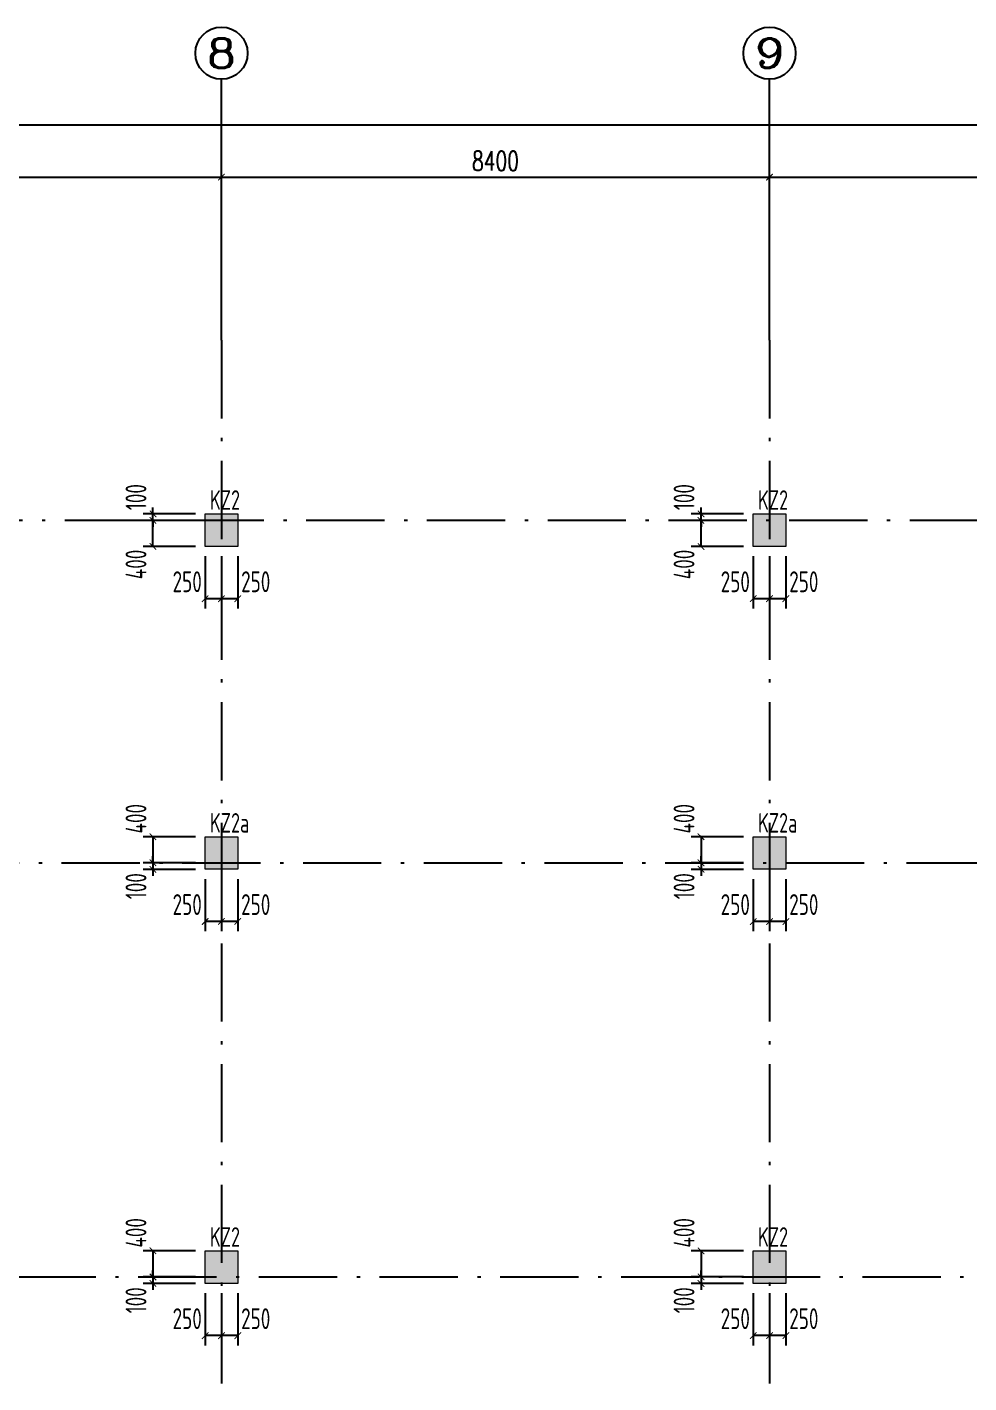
# Model space of a CAD drawing. Extents: x 169490 to 7584583, y -2399407 to 1374371.
# Drawn here: x 510778 to 525211, y 735157 to 755946 of the extents above; entities that cross this region are included whole.
import ezdxf
from ezdxf.enums import TextEntityAlignment as Align

# ---------------------------------------------------------------- set-up
doc = ezdxf.new("R2010")
doc.units = 0
doc.header["$LTSCALE"] = 100
doc.linetypes.add('D3轴线点划线', pattern=[18.5, 12, -3, 0.5, -3])
doc.layers.get('0').update_dxf_attribs({"linetype": 'CONTINUOUS'})
doc.layers.get('DEFPOINTS').update_dxf_attribs({"linetype": 'CONTINUOUS'})
for name, color, linetype in [('AXIS', 3, 'CONTINUOUS'), ('AXIS_TEXT', 4, 'CONTINUOUS'), ('C-AXIS(轴号)', 3, 'CONTINUOUS'), ('C-AXIS-T(字)', 7, 'CONTINUOUS'), ('C-DOTE', 8, 'D3轴线点划线'), ('S-COLU-DIM', 151, 'CONTINUOUS'), ('S-COLU-HATCH', 251, 'CONTINUOUS'), ('S-COLU-TEXT', 7, 'CONTINUOUS')]:
    doc.layers.add(name, color=color, linetype=linetype)
doc.layers.add('S-COLU-LINE1', color=6, linetype='CONTINUOUS', lineweight=18)
doc.styles.add('_TCH_AXIS', font='COMPLEX', dxfattribs={"bigfont": 'GBCBIG'})
doc.styles.add('_TCH_DIM_T3', font='SIMPLEX.shx', dxfattribs={"width": 0.705882, "bigfont": 'GBCBIG.shx'})
doc.styles.add('COMPLEX', font='COMPLEX')
doc.styles.add('TSSD_Dimension', font='Tssdeng.shx', dxfattribs={"width": 0.7, "bigfont": 'tssdchn.shx'})
doc.dimstyles.new('_TCH_ARCH&&100', dxfattribs={"dimtxt": 297.5, "dimasz": 100, "dimexe": 250, "dimexo": 300, "dimgap": 100, "dimtad": 1, "dimdec": 0, "dimzin": 0, "dimdsep": 46, "dimtxsty": '_TCH_DIM_T3', "dimblk": 'ARCHTICK', "dimcen": 0.09, "dimclrt": 7, "dimazin": 2, "dimtfac": 1, "dimtdec": 0, "dimtix": 1, "dimtmove": 2, "dimatfit": 3, "dimfxl": 1, "dimtolj": 1, "dimtzin": 0, "dimarcsym": 0})
doc.dimstyles.new('TSSD_100_100$0', dxfattribs={"dimtxt": 320, "dimasz": 100, "dimexe": 150, "dimexo": 150, "dimgap": 100, "dimtad": 1, "dimdec": 0, "dimzin": 0, "dimdsep": 46, "dimtxsty": 'TSSD_Dimension', "dimblk": 'ARCHTICK', "dimcen": 0, "dimclrt": 7, "dimadec": 1, "dimazin": 0, "dimtfac": 1, "dimtdec": 0, "dimtix": 1, "dimtmove": 2, "dimatfit": 3, "dimldrblk": '_TSDBK', "dimfxl": 1, "dimtolj": 1, "dimtzin": 0, "dimarcsym": 0})

# ---------------------------------------------------------------- blocks, each defined once
blk = doc.blocks.new('_ARCHTICK')
at = {"const_width": 0.15}
blk.add_lwpolyline([(-0.5, -0.5), (0.5, 0.5)], dxfattribs=at)
blk = doc.blocks.new('*D1629')
at = {"layer": 'AXIS', "color": 0, "lineweight": -2, "transparency": 16777216}
for p, q in [((466556, 751446), (466556, 754696)), ((538456, 751446), (538456, 754696)), ((466556, 754446), (538456, 754446))]:
    blk.add_line(p, q, dxfattribs=at)
at = {"layer": 'DEFPOINTS', "color": 0, "transparency": 16777216}
for p in [(538456, 754446), (466556, 751146), (538456, 751146)]:
    blk.add_point(p, dxfattribs=at)
at = {"layer": 'AXIS', "color": 0, "lineweight": -2, "transparency": 16777216, "xscale": 100, "yscale": 100, "zscale": 100, "rotation": 180}
blk.add_blockref('_ARCHTICK', (466556, 754446), dxfattribs=at)
at = {"layer": 'AXIS', "color": 0, "lineweight": -2, "transparency": 16777216, "xscale": 100, "yscale": 100, "zscale": 100}
blk.add_blockref('_ARCHTICK', (538456, 754446), dxfattribs=at)
at = {"layer": 'AXIS', "color": 7, "transparency": 16777216, "insert": (502506, 754695), "char_height": 297.5, "attachment_point": 5, "style": '_TCH_DIM_T3'}
blk.add_mtext('\\A1;71900', dxfattribs=at)
blk = doc.blocks.new('*D1637')
at = {"layer": 'AXIS', "color": 0, "lineweight": -2, "transparency": 16777216}
for p, q in [((505956, 751446), (505956, 753896)), ((513756, 751446), (513756, 753896)), ((505956, 753646), (513756, 753646))]:
    blk.add_line(p, q, dxfattribs=at)
at = {"layer": 'DEFPOINTS', "color": 0, "transparency": 16777216}
for p in [(513756, 753646), (505956, 751146), (513756, 751146)]:
    blk.add_point(p, dxfattribs=at)
at = {"layer": 'AXIS', "color": 0, "lineweight": -2, "transparency": 16777216, "xscale": 100, "yscale": 100, "zscale": 100, "rotation": 180}
blk.add_blockref('_ARCHTICK', (505956, 753646), dxfattribs=at)
at = {"layer": 'AXIS', "color": 0, "lineweight": -2, "transparency": 16777216, "xscale": 100, "yscale": 100, "zscale": 100}
blk.add_blockref('_ARCHTICK', (513756, 753646), dxfattribs=at)
at = {"layer": 'AXIS', "color": 7, "transparency": 16777216, "insert": (509856, 753895), "char_height": 297.5, "attachment_point": 5, "style": '_TCH_DIM_T3'}
blk.add_mtext('\\A1;7800', dxfattribs=at)
blk = doc.blocks.new('*D1638')
at = {"layer": 'AXIS', "color": 0, "lineweight": -2, "transparency": 16777216}
for p, q in [((513756, 751446), (513756, 753896)), ((522156, 751446), (522156, 753896)), ((513756, 753646), (522156, 753646))]:
    blk.add_line(p, q, dxfattribs=at)
at = {"layer": 'DEFPOINTS', "color": 0, "transparency": 16777216}
for p in [(522156, 753646), (513756, 751146), (522156, 751146)]:
    blk.add_point(p, dxfattribs=at)
at = {"layer": 'AXIS', "color": 0, "lineweight": -2, "transparency": 16777216, "xscale": 100, "yscale": 100, "zscale": 100, "rotation": 180}
blk.add_blockref('_ARCHTICK', (513756, 753646), dxfattribs=at)
at = {"layer": 'AXIS', "color": 0, "lineweight": -2, "transparency": 16777216, "xscale": 100, "yscale": 100, "zscale": 100}
blk.add_blockref('_ARCHTICK', (522156, 753646), dxfattribs=at)
at = {"layer": 'AXIS', "color": 7, "transparency": 16777216, "insert": (517956, 753895), "char_height": 297.5, "attachment_point": 5, "style": '_TCH_DIM_T3'}
blk.add_mtext('\\A1;8400', dxfattribs=at)
blk = doc.blocks.new('*D1639')
at = {"layer": 'AXIS', "color": 0, "lineweight": -2, "transparency": 16777216}
for p, q in [((522156, 751446), (522156, 753896)), ((530756, 751446), (530756, 753896)), ((522156, 753646), (530756, 753646))]:
    blk.add_line(p, q, dxfattribs=at)
at = {"layer": 'DEFPOINTS', "color": 0, "transparency": 16777216}
for p in [(530756, 753646), (522156, 751146), (530756, 751146)]:
    blk.add_point(p, dxfattribs=at)
at = {"layer": 'AXIS', "color": 0, "lineweight": -2, "transparency": 16777216, "xscale": 100, "yscale": 100, "zscale": 100, "rotation": 180}
blk.add_blockref('_ARCHTICK', (522156, 753646), dxfattribs=at)
at = {"layer": 'AXIS', "color": 0, "lineweight": -2, "transparency": 16777216, "xscale": 100, "yscale": 100, "zscale": 100}
blk.add_blockref('_ARCHTICK', (530756, 753646), dxfattribs=at)
at = {"layer": 'AXIS', "color": 7, "transparency": 16777216, "insert": (526456, 753895), "char_height": 297.5, "attachment_point": 5, "style": '_TCH_DIM_T3'}
blk.add_mtext('\\A1;8600', dxfattribs=at)
blk = doc.blocks.new('_AXISO')
blk.add_circle((0, 0), 0.5)
at = {"layer": 'AXIS_TEXT', "style": 'COMPLEX', "width": 1.041667}
blk.add_attdef('A', text='', height=0.56, dxfattribs=at).set_placement((-0.25, -0.28), (0.25, -0.28), align=Align.FIT)
blk = doc.blocks.new('*D3840')
at = {"layer": 'DEFPOINTS', "color": 0, "ltscale": 10, "transparency": 16777216}
for p in [(513756, 747982), (514006, 747982), (513756, 747182)]:
    blk.add_point(p, dxfattribs=at)
at = {"layer": 'S-COLU-DIM', "color": 0, "lineweight": -2, "ltscale": 10, "transparency": 16777216}
for p, q in [((513756, 747832), (513756, 747032)), ((514006, 747832), (514006, 747032)), ((514006, 747182), (513756, 747182))]:
    blk.add_line(p, q, dxfattribs=at)
at = {"layer": 'S-COLU-DIM', "color": 0, "lineweight": -2, "ltscale": 10, "transparency": 16777216, "xscale": 100, "yscale": 100, "zscale": 100, "rotation": 180}
blk.add_blockref('_ARCHTICK', (513756, 747182), dxfattribs=at)
at = {"layer": 'S-COLU-DIM', "color": 0, "lineweight": -2, "ltscale": 10, "transparency": 16777216, "xscale": 100, "yscale": 100, "zscale": 100}
blk.add_blockref('_ARCHTICK', (514006, 747182), dxfattribs=at)
at = {"layer": 'S-COLU-DIM', "color": 7, "ltscale": 10, "transparency": 16777216, "insert": (514281, 747442), "char_height": 320, "attachment_point": 5, "style": 'TSSD_Dimension'}
blk.add_mtext('\\A1;250', dxfattribs=at)
blk = doc.blocks.new('_TSDBK')
blk.add_line((-1, 0), (0, 0))
at = {"const_width": 0.5}
blk.add_lwpolyline([(-0.7, -0.7), (0.7, 0.7)], dxfattribs=at)
blk = doc.blocks.new('*D3841')
at = {"layer": 'DEFPOINTS', "color": 0, "ltscale": 10, "transparency": 16777216}
for p in [(513506, 747982), (513756, 747982), (513506, 747182)]:
    blk.add_point(p, dxfattribs=at)
at = {"layer": 'S-COLU-DIM', "color": 0, "lineweight": -2, "ltscale": 10, "transparency": 16777216}
for p, q in [((513506, 747832), (513506, 747032)), ((513756, 747832), (513756, 747032)), ((513756, 747182), (513506, 747182))]:
    blk.add_line(p, q, dxfattribs=at)
at = {"layer": 'S-COLU-DIM', "color": 0, "lineweight": -2, "ltscale": 10, "transparency": 16777216, "xscale": 100, "yscale": 100, "zscale": 100, "rotation": 180}
blk.add_blockref('_ARCHTICK', (513506, 747182), dxfattribs=at)
at = {"layer": 'S-COLU-DIM', "color": 0, "lineweight": -2, "ltscale": 10, "transparency": 16777216, "xscale": 100, "yscale": 100, "zscale": 100}
blk.add_blockref('_ARCHTICK', (513756, 747182), dxfattribs=at)
at = {"layer": 'S-COLU-DIM', "color": 7, "ltscale": 10, "transparency": 16777216, "insert": (513231, 747442), "char_height": 320, "attachment_point": 5, "style": 'TSSD_Dimension'}
blk.add_mtext('\\A1;250', dxfattribs=at)
blk = doc.blocks.new('*D3842')
at = {"layer": 'DEFPOINTS', "color": 0, "ltscale": 10, "transparency": 16777216}
for p in [(512706, 748382), (513506, 748382), (513506, 747982)]:
    blk.add_point(p, dxfattribs=at)
at = {"layer": 'S-COLU-DIM', "color": 0, "lineweight": -2, "ltscale": 10, "transparency": 16777216}
for p, q in [((513356, 748382), (512556, 748382)), ((512706, 747982), (512706, 748382)), ((513356, 747982), (512556, 747982))]:
    blk.add_line(p, q, dxfattribs=at)
at = {"layer": 'S-COLU-DIM', "color": 0, "lineweight": -2, "ltscale": 10, "transparency": 16777216, "xscale": 100, "yscale": 100, "zscale": 100}
for p, rotation in [((512706, 748382), 90), ((512706, 747982), 270)]:
    blk.add_blockref('_ARCHTICK', p, dxfattribs=dict(at, rotation=rotation))
at = {"layer": 'S-COLU-DIM', "color": 7, "ltscale": 10, "transparency": 16777216, "insert": (512446, 747707), "char_height": 320, "attachment_point": 5, "rotation": 90, "style": 'TSSD_Dimension'}
blk.add_mtext('\\A1;400', dxfattribs=at)
blk = doc.blocks.new('*D3843')
at = {"layer": 'DEFPOINTS', "color": 0, "ltscale": 10, "transparency": 16777216}
for p in [(512706, 748482), (513506, 748482), (513506, 748382)]:
    blk.add_point(p, dxfattribs=at)
at = {"layer": 'S-COLU-DIM', "color": 0, "lineweight": -2, "ltscale": 10, "transparency": 16777216}
for p, q in [((513356, 748482), (512556, 748482)), ((512706, 748482), (512706, 748582)), ((512706, 748382), (512706, 748482)), ((513356, 748382), (512556, 748382)), ((512706, 748382), (512706, 748282))]:
    blk.add_line(p, q, dxfattribs=at)
at = {"layer": 'S-COLU-DIM', "color": 0, "lineweight": -2, "ltscale": 10, "transparency": 16777216, "xscale": 100, "yscale": 100, "zscale": 100}
for p, rotation in [((512706, 748482), 270), ((512706, 748382), 90)]:
    blk.add_blockref('_ARCHTICK', p, dxfattribs=dict(at, rotation=rotation))
at = {"layer": 'S-COLU-DIM', "color": 7, "ltscale": 10, "transparency": 16777216, "insert": (512446, 748740), "char_height": 320, "attachment_point": 5, "rotation": 90, "style": 'TSSD_Dimension'}
blk.add_mtext('\\A1;100', dxfattribs=at)
blk = doc.blocks.new('*D3844')
at = {"layer": 'DEFPOINTS', "color": 0, "ltscale": 10, "transparency": 16777216}
for p in [(513756, 736682), (514006, 736682), (513756, 735882)]:
    blk.add_point(p, dxfattribs=at)
at = {"layer": 'S-COLU-DIM', "color": 0, "lineweight": -2, "ltscale": 10, "transparency": 16777216}
for p, q in [((513756, 736532), (513756, 735732)), ((514006, 736532), (514006, 735732)), ((514006, 735882), (513756, 735882))]:
    blk.add_line(p, q, dxfattribs=at)
at = {"layer": 'S-COLU-DIM', "color": 0, "lineweight": -2, "ltscale": 10, "transparency": 16777216, "xscale": 100, "yscale": 100, "zscale": 100, "rotation": 180}
blk.add_blockref('_ARCHTICK', (513756, 735882), dxfattribs=at)
at = {"layer": 'S-COLU-DIM', "color": 0, "lineweight": -2, "ltscale": 10, "transparency": 16777216, "xscale": 100, "yscale": 100, "zscale": 100}
blk.add_blockref('_ARCHTICK', (514006, 735882), dxfattribs=at)
at = {"layer": 'S-COLU-DIM', "color": 7, "ltscale": 10, "transparency": 16777216, "insert": (514281, 736142), "char_height": 320, "attachment_point": 5, "style": 'TSSD_Dimension'}
blk.add_mtext('\\A1;250', dxfattribs=at)
blk = doc.blocks.new('*D3845')
at = {"layer": 'DEFPOINTS', "color": 0, "ltscale": 10, "transparency": 16777216}
for p in [(513506, 736682), (513756, 736682), (513506, 735882)]:
    blk.add_point(p, dxfattribs=at)
at = {"layer": 'S-COLU-DIM', "color": 0, "lineweight": -2, "ltscale": 10, "transparency": 16777216}
for p, q in [((513506, 736532), (513506, 735732)), ((513756, 736532), (513756, 735732)), ((513756, 735882), (513506, 735882))]:
    blk.add_line(p, q, dxfattribs=at)
at = {"layer": 'S-COLU-DIM', "color": 0, "lineweight": -2, "ltscale": 10, "transparency": 16777216, "xscale": 100, "yscale": 100, "zscale": 100, "rotation": 180}
blk.add_blockref('_ARCHTICK', (513506, 735882), dxfattribs=at)
at = {"layer": 'S-COLU-DIM', "color": 0, "lineweight": -2, "ltscale": 10, "transparency": 16777216, "xscale": 100, "yscale": 100, "zscale": 100}
blk.add_blockref('_ARCHTICK', (513756, 735882), dxfattribs=at)
at = {"layer": 'S-COLU-DIM', "color": 7, "ltscale": 10, "transparency": 16777216, "insert": (513231, 736142), "char_height": 320, "attachment_point": 5, "style": 'TSSD_Dimension'}
blk.add_mtext('\\A1;250', dxfattribs=at)
blk = doc.blocks.new('*D3846')
at = {"layer": 'DEFPOINTS', "color": 0, "ltscale": 10, "transparency": 16777216}
for p in [(513506, 737182), (512706, 736782), (513506, 736782)]:
    blk.add_point(p, dxfattribs=at)
at = {"layer": 'S-COLU-DIM', "color": 0, "lineweight": -2, "ltscale": 10, "transparency": 16777216}
for p, q in [((513356, 737182), (512556, 737182)), ((512706, 737182), (512706, 736782)), ((513356, 736782), (512556, 736782))]:
    blk.add_line(p, q, dxfattribs=at)
at = {"layer": 'S-COLU-DIM', "color": 0, "lineweight": -2, "ltscale": 10, "transparency": 16777216, "xscale": 100, "yscale": 100, "zscale": 100}
for p, rotation in [((512706, 737182), 90), ((512706, 736782), 270)]:
    blk.add_blockref('_ARCHTICK', p, dxfattribs=dict(at, rotation=rotation))
at = {"layer": 'S-COLU-DIM', "color": 7, "ltscale": 10, "transparency": 16777216, "insert": (512446, 737458), "char_height": 320, "attachment_point": 5, "rotation": 90, "style": 'TSSD_Dimension'}
blk.add_mtext('\\A1;400', dxfattribs=at)
blk = doc.blocks.new('*D3847')
at = {"layer": 'DEFPOINTS', "color": 0, "ltscale": 10, "transparency": 16777216}
for p in [(513506, 736782), (512706, 736682), (513506, 736682)]:
    blk.add_point(p, dxfattribs=at)
at = {"layer": 'S-COLU-DIM', "color": 0, "lineweight": -2, "ltscale": 10, "transparency": 16777216}
for p, q in [((513356, 736782), (512556, 736782)), ((512706, 736782), (512706, 736882)), ((512706, 736782), (512706, 736682)), ((513356, 736682), (512556, 736682)), ((512706, 736682), (512706, 736582))]:
    blk.add_line(p, q, dxfattribs=at)
at = {"layer": 'S-COLU-DIM', "color": 0, "lineweight": -2, "ltscale": 10, "transparency": 16777216, "xscale": 100, "yscale": 100, "zscale": 100}
for p, rotation in [((512706, 736782), 270), ((512706, 736682), 90)]:
    blk.add_blockref('_ARCHTICK', p, dxfattribs=dict(at, rotation=rotation))
at = {"layer": 'S-COLU-DIM', "color": 7, "ltscale": 10, "transparency": 16777216, "insert": (512446, 736424), "char_height": 320, "attachment_point": 5, "rotation": 90, "style": 'TSSD_Dimension'}
blk.add_mtext('\\A1;100', dxfattribs=at)
blk = doc.blocks.new('*D3848')
at = {"layer": 'DEFPOINTS', "color": 0, "ltscale": 10, "transparency": 16777216}
for p in [(513756, 743032), (514006, 743032), (513756, 742232)]:
    blk.add_point(p, dxfattribs=at)
at = {"layer": 'S-COLU-DIM', "color": 0, "lineweight": -2, "ltscale": 10, "transparency": 16777216}
for p, q in [((513756, 742882), (513756, 742082)), ((514006, 742882), (514006, 742082)), ((514006, 742232), (513756, 742232))]:
    blk.add_line(p, q, dxfattribs=at)
at = {"layer": 'S-COLU-DIM', "color": 0, "lineweight": -2, "ltscale": 10, "transparency": 16777216, "xscale": 100, "yscale": 100, "zscale": 100, "rotation": 180}
blk.add_blockref('_ARCHTICK', (513756, 742232), dxfattribs=at)
at = {"layer": 'S-COLU-DIM', "color": 0, "lineweight": -2, "ltscale": 10, "transparency": 16777216, "xscale": 100, "yscale": 100, "zscale": 100}
blk.add_blockref('_ARCHTICK', (514006, 742232), dxfattribs=at)
at = {"layer": 'S-COLU-DIM', "color": 7, "ltscale": 10, "transparency": 16777216, "insert": (514281, 742492), "char_height": 320, "attachment_point": 5, "style": 'TSSD_Dimension'}
blk.add_mtext('\\A1;250', dxfattribs=at)
blk = doc.blocks.new('*D3849')
at = {"layer": 'DEFPOINTS', "color": 0, "ltscale": 10, "transparency": 16777216}
for p in [(513506, 743032), (513756, 743032), (513506, 742232)]:
    blk.add_point(p, dxfattribs=at)
at = {"layer": 'S-COLU-DIM', "color": 0, "lineweight": -2, "ltscale": 10, "transparency": 16777216}
for p, q in [((513506, 742882), (513506, 742082)), ((513756, 742882), (513756, 742082)), ((513756, 742232), (513506, 742232))]:
    blk.add_line(p, q, dxfattribs=at)
at = {"layer": 'S-COLU-DIM', "color": 0, "lineweight": -2, "ltscale": 10, "transparency": 16777216, "xscale": 100, "yscale": 100, "zscale": 100, "rotation": 180}
blk.add_blockref('_ARCHTICK', (513506, 742232), dxfattribs=at)
at = {"layer": 'S-COLU-DIM', "color": 0, "lineweight": -2, "ltscale": 10, "transparency": 16777216, "xscale": 100, "yscale": 100, "zscale": 100}
blk.add_blockref('_ARCHTICK', (513756, 742232), dxfattribs=at)
at = {"layer": 'S-COLU-DIM', "color": 7, "ltscale": 10, "transparency": 16777216, "insert": (513231, 742492), "char_height": 320, "attachment_point": 5, "style": 'TSSD_Dimension'}
blk.add_mtext('\\A1;250', dxfattribs=at)
blk = doc.blocks.new('*D3850')
at = {"layer": 'DEFPOINTS', "color": 0, "ltscale": 10, "transparency": 16777216}
for p in [(513506, 743532), (512706, 743132), (513506, 743132)]:
    blk.add_point(p, dxfattribs=at)
at = {"layer": 'S-COLU-DIM', "color": 0, "lineweight": -2, "ltscale": 10, "transparency": 16777216}
for p, q in [((513356, 743532), (512556, 743532)), ((512706, 743532), (512706, 743132)), ((513356, 743132), (512556, 743132))]:
    blk.add_line(p, q, dxfattribs=at)
at = {"layer": 'S-COLU-DIM', "color": 0, "lineweight": -2, "ltscale": 10, "transparency": 16777216, "xscale": 100, "yscale": 100, "zscale": 100}
for p, rotation in [((512706, 743532), 90), ((512706, 743132), 270)]:
    blk.add_blockref('_ARCHTICK', p, dxfattribs=dict(at, rotation=rotation))
at = {"layer": 'S-COLU-DIM', "color": 7, "ltscale": 10, "transparency": 16777216, "insert": (512446, 743808), "char_height": 320, "attachment_point": 5, "rotation": 90, "style": 'TSSD_Dimension'}
blk.add_mtext('\\A1;400', dxfattribs=at)
blk = doc.blocks.new('*D3851')
at = {"layer": 'DEFPOINTS', "color": 0, "ltscale": 10, "transparency": 16777216}
for p in [(512706, 743032), (513506, 743132), (513506, 743032)]:
    blk.add_point(p, dxfattribs=at)
at = {"layer": 'S-COLU-DIM', "color": 0, "lineweight": -2, "ltscale": 10, "transparency": 16777216}
for p, q in [((512706, 743132), (512706, 743232)), ((513356, 743132), (512556, 743132)), ((513356, 743032), (512556, 743032)), ((512706, 743132), (512706, 743032)), ((512706, 743032), (512706, 742932))]:
    blk.add_line(p, q, dxfattribs=at)
at = {"layer": 'S-COLU-DIM', "color": 0, "lineweight": -2, "ltscale": 10, "transparency": 16777216, "xscale": 100, "yscale": 100, "zscale": 100}
for p, rotation in [((512706, 743132), 270), ((512706, 743032), 90)]:
    blk.add_blockref('_ARCHTICK', p, dxfattribs=dict(at, rotation=rotation))
at = {"layer": 'S-COLU-DIM', "color": 7, "ltscale": 10, "transparency": 16777216, "insert": (512446, 742774), "char_height": 320, "attachment_point": 5, "rotation": 90, "style": 'TSSD_Dimension'}
blk.add_mtext('\\A1;100', dxfattribs=at)
blk = doc.blocks.new('*D3852')
at = {"layer": 'DEFPOINTS', "color": 0, "ltscale": 10, "transparency": 16777216}
for p in [(522156, 747982), (522406, 747982), (522156, 747182)]:
    blk.add_point(p, dxfattribs=at)
at = {"layer": 'S-COLU-DIM', "color": 0, "lineweight": -2, "ltscale": 10, "transparency": 16777216}
for p, q in [((522156, 747832), (522156, 747032)), ((522406, 747832), (522406, 747032)), ((522406, 747182), (522156, 747182))]:
    blk.add_line(p, q, dxfattribs=at)
at = {"layer": 'S-COLU-DIM', "color": 0, "lineweight": -2, "ltscale": 10, "transparency": 16777216, "xscale": 100, "yscale": 100, "zscale": 100, "rotation": 180}
blk.add_blockref('_ARCHTICK', (522156, 747182), dxfattribs=at)
at = {"layer": 'S-COLU-DIM', "color": 0, "lineweight": -2, "ltscale": 10, "transparency": 16777216, "xscale": 100, "yscale": 100, "zscale": 100}
blk.add_blockref('_ARCHTICK', (522406, 747182), dxfattribs=at)
at = {"layer": 'S-COLU-DIM', "color": 7, "ltscale": 10, "transparency": 16777216, "insert": (522681, 747442), "char_height": 320, "attachment_point": 5, "style": 'TSSD_Dimension'}
blk.add_mtext('\\A1;250', dxfattribs=at)
blk = doc.blocks.new('*D3853')
at = {"layer": 'DEFPOINTS', "color": 0, "ltscale": 10, "transparency": 16777216}
for p in [(521906, 747982), (522156, 747982), (521906, 747182)]:
    blk.add_point(p, dxfattribs=at)
at = {"layer": 'S-COLU-DIM', "color": 0, "lineweight": -2, "ltscale": 10, "transparency": 16777216}
for p, q in [((521906, 747832), (521906, 747032)), ((522156, 747832), (522156, 747032)), ((522156, 747182), (521906, 747182))]:
    blk.add_line(p, q, dxfattribs=at)
at = {"layer": 'S-COLU-DIM', "color": 0, "lineweight": -2, "ltscale": 10, "transparency": 16777216, "xscale": 100, "yscale": 100, "zscale": 100, "rotation": 180}
blk.add_blockref('_ARCHTICK', (521906, 747182), dxfattribs=at)
at = {"layer": 'S-COLU-DIM', "color": 0, "lineweight": -2, "ltscale": 10, "transparency": 16777216, "xscale": 100, "yscale": 100, "zscale": 100}
blk.add_blockref('_ARCHTICK', (522156, 747182), dxfattribs=at)
at = {"layer": 'S-COLU-DIM', "color": 7, "ltscale": 10, "transparency": 16777216, "insert": (521631, 747442), "char_height": 320, "attachment_point": 5, "style": 'TSSD_Dimension'}
blk.add_mtext('\\A1;250', dxfattribs=at)
blk = doc.blocks.new('*D3854')
at = {"layer": 'DEFPOINTS', "color": 0, "ltscale": 10, "transparency": 16777216}
for p in [(521106, 748382), (521906, 748382), (521906, 747982)]:
    blk.add_point(p, dxfattribs=at)
at = {"layer": 'S-COLU-DIM', "color": 0, "lineweight": -2, "ltscale": 10, "transparency": 16777216}
for p, q in [((521756, 748382), (520956, 748382)), ((521106, 747982), (521106, 748382)), ((521756, 747982), (520956, 747982))]:
    blk.add_line(p, q, dxfattribs=at)
at = {"layer": 'S-COLU-DIM', "color": 0, "lineweight": -2, "ltscale": 10, "transparency": 16777216, "xscale": 100, "yscale": 100, "zscale": 100}
for p, rotation in [((521106, 748382), 90), ((521106, 747982), 270)]:
    blk.add_blockref('_ARCHTICK', p, dxfattribs=dict(at, rotation=rotation))
at = {"layer": 'S-COLU-DIM', "color": 7, "ltscale": 10, "transparency": 16777216, "insert": (520846, 747707), "char_height": 320, "attachment_point": 5, "rotation": 90, "style": 'TSSD_Dimension'}
blk.add_mtext('\\A1;400', dxfattribs=at)
blk = doc.blocks.new('*D3855')
at = {"layer": 'DEFPOINTS', "color": 0, "ltscale": 10, "transparency": 16777216}
for p in [(521106, 748482), (521906, 748482), (521906, 748382)]:
    blk.add_point(p, dxfattribs=at)
at = {"layer": 'S-COLU-DIM', "color": 0, "lineweight": -2, "ltscale": 10, "transparency": 16777216}
for p, q in [((521756, 748482), (520956, 748482)), ((521106, 748482), (521106, 748582)), ((521106, 748382), (521106, 748482)), ((521756, 748382), (520956, 748382)), ((521106, 748382), (521106, 748282))]:
    blk.add_line(p, q, dxfattribs=at)
at = {"layer": 'S-COLU-DIM', "color": 0, "lineweight": -2, "ltscale": 10, "transparency": 16777216, "xscale": 100, "yscale": 100, "zscale": 100}
for p, rotation in [((521106, 748482), 270), ((521106, 748382), 90)]:
    blk.add_blockref('_ARCHTICK', p, dxfattribs=dict(at, rotation=rotation))
at = {"layer": 'S-COLU-DIM', "color": 7, "ltscale": 10, "transparency": 16777216, "insert": (520846, 748740), "char_height": 320, "attachment_point": 5, "rotation": 90, "style": 'TSSD_Dimension'}
blk.add_mtext('\\A1;100', dxfattribs=at)
blk = doc.blocks.new('*D3856')
at = {"layer": 'DEFPOINTS', "color": 0, "ltscale": 10, "transparency": 16777216}
for p in [(522156, 736682), (522406, 736682), (522156, 735882)]:
    blk.add_point(p, dxfattribs=at)
at = {"layer": 'S-COLU-DIM', "color": 0, "lineweight": -2, "ltscale": 10, "transparency": 16777216}
for p, q in [((522156, 736532), (522156, 735732)), ((522406, 736532), (522406, 735732)), ((522406, 735882), (522156, 735882))]:
    blk.add_line(p, q, dxfattribs=at)
at = {"layer": 'S-COLU-DIM', "color": 0, "lineweight": -2, "ltscale": 10, "transparency": 16777216, "xscale": 100, "yscale": 100, "zscale": 100, "rotation": 180}
blk.add_blockref('_ARCHTICK', (522156, 735882), dxfattribs=at)
at = {"layer": 'S-COLU-DIM', "color": 0, "lineweight": -2, "ltscale": 10, "transparency": 16777216, "xscale": 100, "yscale": 100, "zscale": 100}
blk.add_blockref('_ARCHTICK', (522406, 735882), dxfattribs=at)
at = {"layer": 'S-COLU-DIM', "color": 7, "ltscale": 10, "transparency": 16777216, "insert": (522681, 736142), "char_height": 320, "attachment_point": 5, "style": 'TSSD_Dimension'}
blk.add_mtext('\\A1;250', dxfattribs=at)
blk = doc.blocks.new('*D3857')
at = {"layer": 'DEFPOINTS', "color": 0, "ltscale": 10, "transparency": 16777216}
for p in [(521906, 736682), (522156, 736682), (521906, 735882)]:
    blk.add_point(p, dxfattribs=at)
at = {"layer": 'S-COLU-DIM', "color": 0, "lineweight": -2, "ltscale": 10, "transparency": 16777216}
for p, q in [((521906, 736532), (521906, 735732)), ((522156, 736532), (522156, 735732)), ((522156, 735882), (521906, 735882))]:
    blk.add_line(p, q, dxfattribs=at)
at = {"layer": 'S-COLU-DIM', "color": 0, "lineweight": -2, "ltscale": 10, "transparency": 16777216, "xscale": 100, "yscale": 100, "zscale": 100, "rotation": 180}
blk.add_blockref('_ARCHTICK', (521906, 735882), dxfattribs=at)
at = {"layer": 'S-COLU-DIM', "color": 0, "lineweight": -2, "ltscale": 10, "transparency": 16777216, "xscale": 100, "yscale": 100, "zscale": 100}
blk.add_blockref('_ARCHTICK', (522156, 735882), dxfattribs=at)
at = {"layer": 'S-COLU-DIM', "color": 7, "ltscale": 10, "transparency": 16777216, "insert": (521631, 736142), "char_height": 320, "attachment_point": 5, "style": 'TSSD_Dimension'}
blk.add_mtext('\\A1;250', dxfattribs=at)
blk = doc.blocks.new('*D3858')
at = {"layer": 'DEFPOINTS', "color": 0, "ltscale": 10, "transparency": 16777216}
for p in [(521906, 737182), (521106, 736782), (521906, 736782)]:
    blk.add_point(p, dxfattribs=at)
at = {"layer": 'S-COLU-DIM', "color": 0, "lineweight": -2, "ltscale": 10, "transparency": 16777216}
for p, q in [((521756, 737182), (520956, 737182)), ((521106, 737182), (521106, 736782)), ((521756, 736782), (520956, 736782))]:
    blk.add_line(p, q, dxfattribs=at)
at = {"layer": 'S-COLU-DIM', "color": 0, "lineweight": -2, "ltscale": 10, "transparency": 16777216, "xscale": 100, "yscale": 100, "zscale": 100}
for p, rotation in [((521106, 737182), 90), ((521106, 736782), 270)]:
    blk.add_blockref('_ARCHTICK', p, dxfattribs=dict(at, rotation=rotation))
at = {"layer": 'S-COLU-DIM', "color": 7, "ltscale": 10, "transparency": 16777216, "insert": (520846, 737458), "char_height": 320, "attachment_point": 5, "rotation": 90, "style": 'TSSD_Dimension'}
blk.add_mtext('\\A1;400', dxfattribs=at)
blk = doc.blocks.new('*D3859')
at = {"layer": 'DEFPOINTS', "color": 0, "ltscale": 10, "transparency": 16777216}
for p in [(521906, 736782), (521106, 736682), (521906, 736682)]:
    blk.add_point(p, dxfattribs=at)
at = {"layer": 'S-COLU-DIM', "color": 0, "lineweight": -2, "ltscale": 10, "transparency": 16777216}
for p, q in [((521756, 736782), (520956, 736782)), ((521106, 736782), (521106, 736882)), ((521106, 736782), (521106, 736682)), ((521756, 736682), (520956, 736682)), ((521106, 736682), (521106, 736582))]:
    blk.add_line(p, q, dxfattribs=at)
at = {"layer": 'S-COLU-DIM', "color": 0, "lineweight": -2, "ltscale": 10, "transparency": 16777216, "xscale": 100, "yscale": 100, "zscale": 100}
for p, rotation in [((521106, 736782), 270), ((521106, 736682), 90)]:
    blk.add_blockref('_ARCHTICK', p, dxfattribs=dict(at, rotation=rotation))
at = {"layer": 'S-COLU-DIM', "color": 7, "ltscale": 10, "transparency": 16777216, "insert": (520846, 736424), "char_height": 320, "attachment_point": 5, "rotation": 90, "style": 'TSSD_Dimension'}
blk.add_mtext('\\A1;100', dxfattribs=at)
blk = doc.blocks.new('*D3860')
at = {"layer": 'DEFPOINTS', "color": 0, "ltscale": 10, "transparency": 16777216}
for p in [(522156, 743032), (522406, 743032), (522156, 742232)]:
    blk.add_point(p, dxfattribs=at)
at = {"layer": 'S-COLU-DIM', "color": 0, "lineweight": -2, "ltscale": 10, "transparency": 16777216}
for p, q in [((522156, 742882), (522156, 742082)), ((522406, 742882), (522406, 742082)), ((522406, 742232), (522156, 742232))]:
    blk.add_line(p, q, dxfattribs=at)
at = {"layer": 'S-COLU-DIM', "color": 0, "lineweight": -2, "ltscale": 10, "transparency": 16777216, "xscale": 100, "yscale": 100, "zscale": 100, "rotation": 180}
blk.add_blockref('_ARCHTICK', (522156, 742232), dxfattribs=at)
at = {"layer": 'S-COLU-DIM', "color": 0, "lineweight": -2, "ltscale": 10, "transparency": 16777216, "xscale": 100, "yscale": 100, "zscale": 100}
blk.add_blockref('_ARCHTICK', (522406, 742232), dxfattribs=at)
at = {"layer": 'S-COLU-DIM', "color": 7, "ltscale": 10, "transparency": 16777216, "insert": (522681, 742492), "char_height": 320, "attachment_point": 5, "style": 'TSSD_Dimension'}
blk.add_mtext('\\A1;250', dxfattribs=at)
blk = doc.blocks.new('*D3861')
at = {"layer": 'DEFPOINTS', "color": 0, "ltscale": 10, "transparency": 16777216}
for p in [(521906, 743032), (522156, 743032), (521906, 742232)]:
    blk.add_point(p, dxfattribs=at)
at = {"layer": 'S-COLU-DIM', "color": 0, "lineweight": -2, "ltscale": 10, "transparency": 16777216}
for p, q in [((521906, 742882), (521906, 742082)), ((522156, 742882), (522156, 742082)), ((522156, 742232), (521906, 742232))]:
    blk.add_line(p, q, dxfattribs=at)
at = {"layer": 'S-COLU-DIM', "color": 0, "lineweight": -2, "ltscale": 10, "transparency": 16777216, "xscale": 100, "yscale": 100, "zscale": 100, "rotation": 180}
blk.add_blockref('_ARCHTICK', (521906, 742232), dxfattribs=at)
at = {"layer": 'S-COLU-DIM', "color": 0, "lineweight": -2, "ltscale": 10, "transparency": 16777216, "xscale": 100, "yscale": 100, "zscale": 100}
blk.add_blockref('_ARCHTICK', (522156, 742232), dxfattribs=at)
at = {"layer": 'S-COLU-DIM', "color": 7, "ltscale": 10, "transparency": 16777216, "insert": (521631, 742492), "char_height": 320, "attachment_point": 5, "style": 'TSSD_Dimension'}
blk.add_mtext('\\A1;250', dxfattribs=at)
blk = doc.blocks.new('*D3862')
at = {"layer": 'DEFPOINTS', "color": 0, "ltscale": 10, "transparency": 16777216}
for p in [(521906, 743532), (521106, 743132), (521906, 743132)]:
    blk.add_point(p, dxfattribs=at)
at = {"layer": 'S-COLU-DIM', "color": 0, "lineweight": -2, "ltscale": 10, "transparency": 16777216}
for p, q in [((521756, 743532), (520956, 743532)), ((521106, 743532), (521106, 743132)), ((521756, 743132), (520956, 743132))]:
    blk.add_line(p, q, dxfattribs=at)
at = {"layer": 'S-COLU-DIM', "color": 0, "lineweight": -2, "ltscale": 10, "transparency": 16777216, "xscale": 100, "yscale": 100, "zscale": 100}
for p, rotation in [((521106, 743532), 90), ((521106, 743132), 270)]:
    blk.add_blockref('_ARCHTICK', p, dxfattribs=dict(at, rotation=rotation))
at = {"layer": 'S-COLU-DIM', "color": 7, "ltscale": 10, "transparency": 16777216, "insert": (520846, 743808), "char_height": 320, "attachment_point": 5, "rotation": 90, "style": 'TSSD_Dimension'}
blk.add_mtext('\\A1;400', dxfattribs=at)
blk = doc.blocks.new('*D3863')
at = {"layer": 'DEFPOINTS', "color": 0, "ltscale": 10, "transparency": 16777216}
for p in [(521106, 743032), (521906, 743132), (521906, 743032)]:
    blk.add_point(p, dxfattribs=at)
at = {"layer": 'S-COLU-DIM', "color": 0, "lineweight": -2, "ltscale": 10, "transparency": 16777216}
for p, q in [((521106, 743132), (521106, 743232)), ((521756, 743132), (520956, 743132)), ((521756, 743032), (520956, 743032)), ((521106, 743132), (521106, 743032)), ((521106, 743032), (521106, 742932))]:
    blk.add_line(p, q, dxfattribs=at)
at = {"layer": 'S-COLU-DIM', "color": 0, "lineweight": -2, "ltscale": 10, "transparency": 16777216, "xscale": 100, "yscale": 100, "zscale": 100}
for p, rotation in [((521106, 743132), 270), ((521106, 743032), 90)]:
    blk.add_blockref('_ARCHTICK', p, dxfattribs=dict(at, rotation=rotation))
at = {"layer": 'S-COLU-DIM', "color": 7, "ltscale": 10, "transparency": 16777216, "insert": (520846, 742774), "char_height": 320, "attachment_point": 5, "rotation": 90, "style": 'TSSD_Dimension'}
blk.add_mtext('\\A1;100', dxfattribs=at)

msp = doc.modelspace()

# ---------------------------------------------------------------- hatches: boundary and pattern name
at = {"layer": 'S-COLU-HATCH', "ltscale": 10}
h = msp.add_hatch(color=256, dxfattribs=at)
h.dxf.hatch_style = 1
h.paths.add_polyline_path([(513505.9, 748482.3), (514005.9, 748482.3), (514005.9, 747982.3), (513505.9, 747982.3)])
h = msp.add_hatch(color=256, dxfattribs=at)
h.dxf.hatch_style = 1
h.paths.add_polyline_path([(521905.9, 748482.3), (522405.9, 748482.3), (522405.9, 747982.3), (521905.9, 747982.3)])
h = msp.add_hatch(color=256, dxfattribs=at)
h.dxf.hatch_style = 1
h.paths.add_polyline_path([(513505.9, 743532.3), (514005.9, 743532.3), (514005.9, 743032.3), (513505.9, 743032.3)])
h = msp.add_hatch(color=256, dxfattribs=at)
h.dxf.hatch_style = 1
h.paths.add_polyline_path([(521905.9, 743532.3), (522405.9, 743532.3), (522405.9, 743032.3), (521905.9, 743032.3)])
h = msp.add_hatch(color=256, dxfattribs=at)
h.dxf.hatch_style = 1
h.paths.add_polyline_path([(513505.9, 737182.3), (514005.9, 737182.3), (514005.9, 736682.3), (513505.9, 736682.3)])
h = msp.add_hatch(color=256, dxfattribs=at)
h.dxf.hatch_style = 1
h.paths.add_polyline_path([(521905.9, 737182.3), (522405.9, 737182.3), (522405.9, 736682.3), (521905.9, 736682.3)])

# ---------------------------------------------------------------- linework, layer by layer
at = {"layer": 'C-AXIS(轴号)'}
for p, q in [((513755.9, 751146.4), (513755.9, 755146.4)), ((522155.9, 751146.4), (522155.9, 755146.4))]:
    msp.add_line(p, q, dxfattribs=at)
at = {"layer": 'C-DOTE'}
for p, q in [((513755.9, 751146.4), (513755.9, 734582.5)), ((522155.9, 751146.4), (522155.9, 734582.5)), ((542155.9, 748382.3), (500555.9, 748382.3)), ((483555.9, 743132.3), (542155.9, 743132.3)), ((464379.5, 736782.3), (542155.9, 736782.3))]:
    msp.add_line(p, q, dxfattribs=at)
at = {"layer": 'S-COLU-LINE1'}
for points in [[(513505.9, 748482.3), (514005.9, 748482.3), (514005.9, 747982.3), (513505.9, 747982.3)], [(521905.9, 748482.3), (522405.9, 748482.3), (522405.9, 747982.3), (521905.9, 747982.3)], [(513505.9, 743532.3), (514005.9, 743532.3), (514005.9, 743032.3), (513505.9, 743032.3)], [(521905.9, 743532.3), (522405.9, 743532.3), (522405.9, 743032.3), (521905.9, 743032.3)], [(513505.9, 737182.3), (514005.9, 737182.3), (514005.9, 736682.3), (513505.9, 736682.3)], [(521905.9, 737182.3), (522405.9, 737182.3), (522405.9, 736682.3), (521905.9, 736682.3)]]:
    msp.add_lwpolyline(points, close=True, dxfattribs=at)

# ---------------------------------------------------------------- block references
at = {"layer": 'C-AXIS(轴号)'}
ref = msp.add_blockref('_AXISO', (513755.9, 755546.4), dxfattribs=dict(at, xscale=800, yscale=800, zscale=800))
ref.add_attrib('A', '8', dxfattribs={"layer": 'C-AXIS-T(字)', "height": 452.5, "style": '_TCH_AXIS', "width": 1.5}).set_placement((513529.6, 755320.2), (513982.1, 755320.2), align=Align.FIT)
ref = msp.add_blockref('_AXISO', (522155.9, 755546.4), dxfattribs=dict(at, xscale=800, yscale=800, zscale=800))
ref.add_attrib('A', '9', dxfattribs={"layer": 'C-AXIS-T(字)', "height": 452.5, "style": '_TCH_AXIS', "width": 1.5}).set_placement((521929.6, 755320.2), (522382.1, 755320.2), align=Align.FIT)

# ---------------------------------------------------------------- texts
at = {"layer": 'S-COLU-TEXT', "color": 3, "style": 'TSSD_Dimension', "width": 0.7}
for s, p in [('KZ2', (513579.4, 748544.9)), ('KZ2', (521979.4, 748544.9)), ('KZ2a', (513579.4, 743594.9)), ('KZ2a', (521979.4, 743594.9)), ('KZ2', (513579.4, 737244.9)), ('KZ2', (521979.4, 737244.9))]:
    msp.add_text(s, height=300, dxfattribs=at).set_placement(p)

# ---------------------------------------------------------------- dimensions: what is measured, and where the dimension line sits
at = {"layer": 'AXIS'}
for p1, p2, distance, picture, middle in [((466555.9, 751146.4), (538455.9, 751146.4), 3300, '*D1629', (502505.9, 754695.2)), ((505955.9, 751146.4), (513755.9, 751146.4), 2500, '*D1637', (509855.9, 753895.2)), ((513755.9, 751146.4), (522155.9, 751146.4), 2500, '*D1638', (517955.9, 753895.2)), ((522155.9, 751146.4), (530755.9, 751146.4), 2500, '*D1639', (526455.9, 753895.2))]:
    dim = msp.add_aligned_dim(p1=p1, p2=p2, distance=distance, dimstyle='_TCH_ARCH&&100', dxfattribs=at)
    dim.commit()
    dim.dimension.update_dxf_attribs({"geometry": picture, "text_midpoint": middle})
at = {"layer": 'S-COLU-DIM', "ltscale": 10}
for base, p1, p2, picture, middle in [((512705.9, 748482.3), (513505.9, 748382.3), (513505.9, 748482.3), '*D3843', (512445.9, 748740.3)), ((521105.9, 748482.3), (521905.9, 748382.3), (521905.9, 748482.3), '*D3855', (520845.9, 748740.3)), ((512705.9, 748382.3), (513505.9, 747982.3), (513505.9, 748382.3), '*D3842', (512445.9, 747707)), ((521105.9, 748382.3), (521905.9, 747982.3), (521905.9, 748382.3), '*D3854', (520845.9, 747707)), ((512705.9, 743132.3), (513505.9, 743532.3), (513505.9, 743132.3), '*D3850', (512445.9, 743807.6)), ((521105.9, 743132.3), (521905.9, 743532.3), (521905.9, 743132.3), '*D3862', (520845.9, 743807.6)), ((512705.9, 743032.3), (513505.9, 743132.3), (513505.9, 743032.3), '*D3851', (512445.9, 742774.2)), ((521105.9, 743032.3), (521905.9, 743132.3), (521905.9, 743032.3), '*D3863', (520845.9, 742774.2)), ((512705.9, 736782.3), (513505.9, 737182.3), (513505.9, 736782.3), '*D3846', (512445.9, 737457.6)), ((521105.9, 736782.3), (521905.9, 737182.3), (521905.9, 736782.3), '*D3858', (520845.9, 737457.6)), ((512705.9, 736682.3), (513505.9, 736782.3), (513505.9, 736682.3), '*D3847', (512445.9, 736424.2)), ((521105.9, 736682.3), (521905.9, 736782.3), (521905.9, 736682.3), '*D3859', (520845.9, 736424.2))]:
    dim = msp.add_linear_dim(base=base, p1=p1, p2=p2, angle=270, dimstyle='TSSD_100_100$0', dxfattribs=at)
    dim.commit()
    dim.dimension.update_dxf_attribs({"geometry": picture, "text_midpoint": middle, "dimtype": 160})
for base, p1, p2, picture, middle in [((513505.9, 747182.3), (513755.9, 747982.3), (513505.9, 747982.3), '*D3841', (513230.6, 747442.3)), ((513755.9, 747182.3), (514005.9, 747982.3), (513755.9, 747982.3), '*D3840', (514281.2, 747442.3)), ((521905.9, 747182.3), (522155.9, 747982.3), (521905.9, 747982.3), '*D3853', (521630.6, 747442.3)), ((522155.9, 747182.3), (522405.9, 747982.3), (522155.9, 747982.3), '*D3852', (522681.2, 747442.3)), ((513505.9, 742232.3), (513755.9, 743032.3), (513505.9, 743032.3), '*D3849', (513230.6, 742492.3)), ((513755.9, 742232.3), (514005.9, 743032.3), (513755.9, 743032.3), '*D3848', (514281.2, 742492.3)), ((521905.9, 742232.3), (522155.9, 743032.3), (521905.9, 743032.3), '*D3861', (521630.6, 742492.3)), ((522155.9, 742232.3), (522405.9, 743032.3), (522155.9, 743032.3), '*D3860', (522681.2, 742492.3)), ((513505.9, 735882.3), (513755.9, 736682.3), (513505.9, 736682.3), '*D3845', (513230.6, 736142.3)), ((513755.9, 735882.3), (514005.9, 736682.3), (513755.9, 736682.3), '*D3844', (514281.2, 736142.3)), ((521905.9, 735882.3), (522155.9, 736682.3), (521905.9, 736682.3), '*D3857', (521630.6, 736142.3)), ((522155.9, 735882.3), (522405.9, 736682.3), (522155.9, 736682.3), '*D3856', (522681.2, 736142.3))]:
    dim = msp.add_linear_dim(base=base, p1=p1, p2=p2, dimstyle='TSSD_100_100$0', dxfattribs=at)
    dim.commit()
    dim.dimension.update_dxf_attribs({"geometry": picture, "text_midpoint": middle, "dimtype": 160})

doc.saveas('drawing.dxf')
